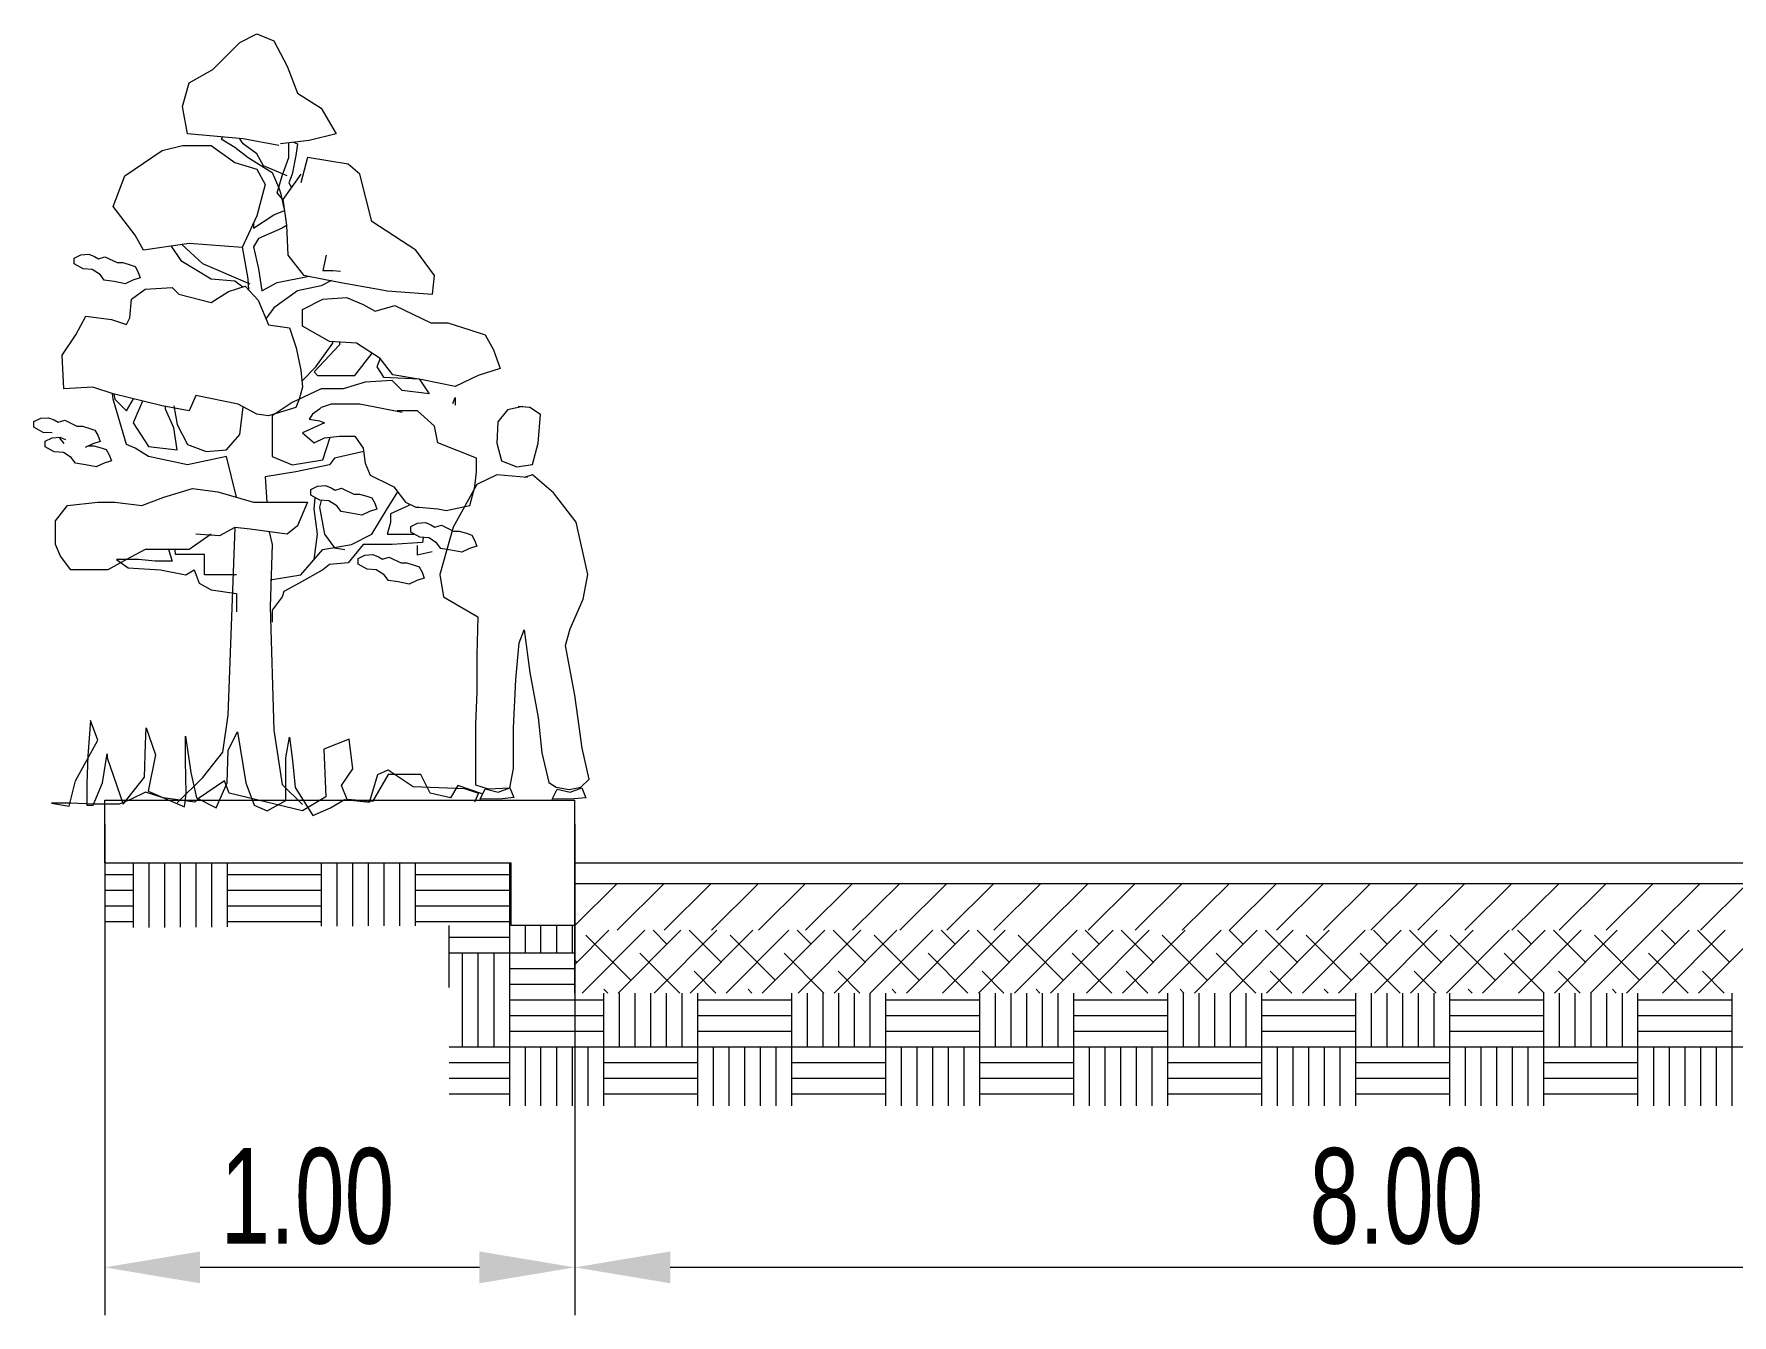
# Model space of a CAD drawing. Header units: millimetres. Extents: x 8819 to 9107, y 8608 to 9040.
# Drawn here: x 8949.3 to 8987.75, y 8680.64 to 8709.65 of the extents above; entities that cross this region are included whole.
import ezdxf

# ---------------------------------------------------------------- set-up
doc = ezdxf.new("R2010")
doc.units = ezdxf.units.MM
doc.layers.add('SECCION CALLES', color=7, linetype='Continuous')
doc.styles.add('STYLUS', font='stylu.ttf')

msp = doc.modelspace()

# ---------------------------------------------------------------- linework, layer by layer
at = {"layer": 'SECCION CALLES', "color": 3, "linetype": 'Continuous', "lineweight": 13}
for p, q in [((8953.961, 8709.457), (8954.344, 8709.648)), ((8954.344, 8709.648), (8954.727, 8709.495)), ((8954.727, 8709.495), (8955.033, 8708.921)), ((8953.348, 8708.845), (8953.961, 8709.457)), ((8952.812, 8708.538), (8953.348, 8708.845)), ((8955.033, 8708.921), (8955.263, 8708.309)), ((8952.659, 8708.002), (8952.812, 8708.538)), ((8955.263, 8708.309), (8955.799, 8707.964)), ((8952.774, 8707.39), (8952.659, 8708.002)), ((8955.799, 8707.964), (8956.143, 8707.39)), ((8954.037, 8707.275), (8952.774, 8707.39)), ((8954.841, 8707.122), (8954.037, 8707.275)), ((8955.531, 8707.237), (8954.88, 8707.16)), ((8956.143, 8707.39), (8955.531, 8707.237)), ((8951.357, 8706.433), (8952.199, 8707.007)), ((8952.199, 8707.007), (8952.659, 8707.122)), ((8952.659, 8707.122), (8953.31, 8707.122)), ((8953.31, 8707.122), (8953.846, 8706.739)), ((8955.492, 8706.854), (8955.339, 8706.28)), ((8956.411, 8706.701), (8955.492, 8706.854)), ((8951.089, 8705.744), (8951.357, 8706.433)), ((8953.846, 8706.739), (8954.344, 8706.586)), ((8954.344, 8706.586), (8954.535, 8706.242)), ((8955.339, 8706.472), (8954.933, 8705.896)), ((8956.679, 8706.472), (8956.411, 8706.701)), ((8956.948, 8705.4), (8956.679, 8706.472)), ((8954.535, 8706.242), (8954.44, 8705.896)), ((8951.586, 8705.094), (8951.089, 8705.744)), ((8954.44, 8705.896), (8954.344, 8705.526)), ((8954.933, 8705.896), (8955.016, 8705.321)), ((8954.344, 8705.526), (8954.016, 8704.814)), ((8955.016, 8705.321), (8955.043, 8704.636)), ((8957.943, 8704.749), (8956.948, 8705.4)), ((8951.778, 8704.749), (8951.586, 8705.094)), ((8952.812, 8704.902), (8951.778, 8704.749)), ((8954.016, 8704.814), (8952.812, 8704.902)), ((8950.207, 8704.572), (8950.36, 8704.649)), ((8950.207, 8704.444), (8950.207, 8704.572)), ((8950.36, 8704.649), (8950.539, 8704.661)), ((8950.539, 8704.661), (8950.667, 8704.61)), ((8950.667, 8704.61), (8950.757, 8704.559)), ((8950.757, 8704.559), (8950.905, 8704.602)), ((8950.905, 8704.602), (8951.179, 8704.47)), ((8951.179, 8704.47), (8951.307, 8704.47)), ((8951.307, 8704.47), (8951.473, 8704.418)), ((8955.043, 8704.636), (8955.399, 8704.185)), ((8958.364, 8704.175), (8957.943, 8704.749)), ((8950.412, 8704.329), (8950.207, 8704.444)), ((8950.616, 8704.316), (8950.412, 8704.329)), ((8950.795, 8704.2), (8950.616, 8704.316)), ((8950.891, 8704.076), (8950.795, 8704.2)), ((8950.795, 8704.2), (8950.795, 8704.2)), ((8951.115, 8704.04), (8950.891, 8704.076)), ((8951.473, 8704.418), (8951.588, 8704.38)), ((8951.704, 8704.124), (8951.537, 8704.073)), ((8951.588, 8704.38), (8951.652, 8704.265)), ((8951.652, 8704.265), (8951.704, 8704.124)), ((8955.399, 8704.185), (8956.248, 8704.02)), ((8958.326, 8703.754), (8958.364, 8704.175)), ((8951.363, 8703.989), (8951.115, 8704.04)), ((8951.537, 8704.073), (8951.363, 8703.989)), ((8951.51, 8703.639), (8951.816, 8703.869)), ((8951.816, 8703.869), (8952.429, 8703.907)), ((8952.429, 8703.907), (8952.582, 8703.754)), ((8952.582, 8703.754), (8953.31, 8703.563)), ((8953.31, 8703.563), (8953.701, 8703.815)), ((8953.701, 8703.815), (8954.084, 8703.938)), ((8954.084, 8703.938), (8954.372, 8703.623)), ((8956.248, 8704.02), (8957.101, 8703.869)), ((8957.101, 8703.869), (8957.292, 8703.831)), ((8957.292, 8703.831), (8958.326, 8703.754)), ((8951.472, 8703.218), (8951.51, 8703.639)), ((8954.372, 8703.623), (8954.605, 8703.062)), ((8955.377, 8703.41), (8955.837, 8703.639)), ((8955.377, 8703.027), (8955.377, 8703.41)), ((8955.837, 8703.639), (8956.373, 8703.678)), ((8956.373, 8703.678), (8956.756, 8703.524)), ((8956.756, 8703.524), (8957.024, 8703.371)), ((8957.024, 8703.371), (8957.467, 8703.5)), ((8957.467, 8703.5), (8958.288, 8703.103)), ((8950.246, 8702.835), (8950.476, 8703.256)), ((8950.476, 8703.256), (8951.05, 8703.18)), ((8951.05, 8703.18), (8951.395, 8703.065)), ((8951.395, 8703.065), (8951.472, 8703.218)), ((8954.605, 8703.062), (8955.084, 8702.994)), ((8955.084, 8702.994), (8955.235, 8702.542)), ((8955.99, 8702.682), (8955.377, 8703.027)), ((8958.288, 8703.103), (8958.671, 8703.103)), ((8958.671, 8703.103), (8959.169, 8702.95)), ((8959.169, 8702.95), (8959.513, 8702.835)), ((8949.94, 8702.376), (8950.246, 8702.835)), ((8955.235, 8702.542), (8955.339, 8702.032)), ((8956.603, 8702.644), (8955.99, 8702.682)), ((8957.139, 8702.295), (8956.603, 8702.644)), ((8959.513, 8702.835), (8959.705, 8702.491)), ((8949.978, 8701.611), (8949.94, 8702.376)), ((8957.426, 8701.926), (8957.139, 8702.295)), ((8957.139, 8702.295), (8957.139, 8702.295)), ((8959.705, 8702.491), (8959.858, 8702.07)), ((8955.339, 8702.032), (8955.377, 8701.649)), ((8958.097, 8701.816), (8957.426, 8701.926)), ((8958.837, 8701.666), (8958.097, 8701.816)), ((8959.36, 8701.917), (8958.837, 8701.666)), ((8959.858, 8702.07), (8959.36, 8701.917)), ((8950.629, 8701.649), (8949.978, 8701.611)), ((8951.089, 8701.496), (8950.629, 8701.649)), ((8952.199, 8701.228), (8951.089, 8701.496)), ((8952.965, 8701.458), (8952.812, 8701.113)), ((8953.922, 8701.266), (8952.965, 8701.458)), ((8955.377, 8701.649), (8955.301, 8701.381)), ((8952.812, 8701.113), (8952.199, 8701.228)), ((8952.812, 8701.113), (8952.812, 8701.113)), ((8954.344, 8701.037), (8953.922, 8701.266)), ((8954.612, 8700.998), (8954.344, 8701.037)), ((8955.224, 8701.19), (8954.612, 8700.998)), ((8955.301, 8701.381), (8955.224, 8701.19)), ((8955.607, 8701.037), (8955.531, 8700.922)), ((8955.76, 8701.151), (8955.607, 8701.037)), ((8955.799, 8701.19), (8955.76, 8701.151)), ((8956.028, 8701.266), (8955.799, 8701.19)), ((8956.143, 8701.266), (8956.028, 8701.266)), ((8956.679, 8701.266), (8956.143, 8701.266)), ((8957.637, 8701.075), (8956.679, 8701.266)), ((8957.637, 8701.113), (8957.522, 8701.113)), ((8957.981, 8701.113), (8957.637, 8701.113)), ((8958.364, 8700.769), (8957.981, 8701.113)), ((8949.298, 8700.868), (8949.451, 8700.945)), ((8949.298, 8700.74), (8949.298, 8700.868)), ((8949.503, 8700.625), (8949.298, 8700.74)), ((8949.451, 8700.945), (8949.63, 8700.958)), ((8949.707, 8700.612), (8949.503, 8700.625)), ((8949.63, 8700.958), (8949.758, 8700.906)), ((8949.758, 8700.906), (8949.848, 8700.855)), ((8949.848, 8700.855), (8949.996, 8700.898)), ((8949.996, 8700.898), (8950.27, 8700.766)), ((8950.27, 8700.766), (8950.398, 8700.766)), ((8950.398, 8700.766), (8950.564, 8700.715)), ((8950.564, 8700.715), (8950.679, 8700.676)), ((8950.679, 8700.676), (8950.743, 8700.561)), ((8955.875, 8700.845), (8955.377, 8700.616)), ((8955.377, 8700.616), (8955.646, 8700.386)), ((8955.531, 8700.922), (8955.76, 8700.883)), ((8955.76, 8700.883), (8955.875, 8700.845)), ((8958.441, 8700.386), (8958.364, 8700.769)), ((8949.554, 8700.425), (8949.708, 8700.502)), ((8949.554, 8700.298), (8949.554, 8700.425)), ((8949.759, 8700.183), (8949.554, 8700.298)), ((8949.708, 8700.502), (8949.887, 8700.515)), ((8949.982, 8700.372), (8949.886, 8700.496)), ((8949.886, 8700.496), (8949.886, 8700.496)), ((8949.887, 8700.515), (8950.015, 8700.464)), ((8950.628, 8700.369), (8950.454, 8700.285)), ((8950.532, 8700.323), (8950.654, 8700.323)), ((8950.795, 8700.421), (8950.628, 8700.369)), ((8950.654, 8700.323), (8950.821, 8700.272)), ((8950.743, 8700.561), (8950.795, 8700.421)), ((8950.821, 8700.272), (8950.936, 8700.234)), ((8950.936, 8700.234), (8951, 8700.119)), ((8955.646, 8700.386), (8955.875, 8700.501)), ((8955.875, 8700.501), (8956.22, 8700.539)), ((8956.22, 8700.539), (8956.565, 8700.539)), ((8956.565, 8700.539), (8956.756, 8700.271)), ((8956.756, 8700.271), (8956.794, 8699.927)), ((8959.322, 8700.041), (8958.441, 8700.386)), ((8949.964, 8700.17), (8949.759, 8700.183)), ((8950.143, 8700.053), (8949.964, 8700.17)), ((8950.239, 8699.93), (8950.143, 8700.053)), ((8950.143, 8700.053), (8950.143, 8700.053)), ((8950.463, 8699.893), (8950.239, 8699.93)), ((8950.71, 8699.843), (8950.463, 8699.893)), ((8950.885, 8699.927), (8950.71, 8699.843)), ((8951.051, 8699.978), (8950.885, 8699.927)), ((8951, 8700.119), (8951.051, 8699.978)), ((8956.794, 8699.927), (8956.909, 8699.659)), ((8959.322, 8699.735), (8959.322, 8700.041)), ((8956.909, 8699.659), (8957.369, 8699.429)), ((8959.283, 8699.391), (8959.322, 8699.735)), ((8951.74, 8698.97), (8952.237, 8699.161)), ((8952.237, 8699.161), (8952.888, 8699.352)), ((8952.888, 8699.352), (8953.463, 8699.276)), ((8953.463, 8699.276), (8954.267, 8699.046)), ((8955.567, 8699.331), (8955.721, 8699.407)), ((8955.567, 8699.203), (8955.567, 8699.331)), ((8955.772, 8699.088), (8955.567, 8699.203)), ((8955.721, 8699.407), (8955.9, 8699.42)), ((8955.977, 8699.075), (8955.772, 8699.088)), ((8955.9, 8699.42), (8956.028, 8699.369)), ((8956.028, 8699.369), (8956.117, 8699.318)), ((8956.117, 8699.318), (8956.265, 8699.361)), ((8956.265, 8699.361), (8956.539, 8699.228)), ((8956.539, 8699.228), (8956.667, 8699.228)), ((8956.667, 8699.228), (8956.834, 8699.177)), ((8956.834, 8699.177), (8956.949, 8699.139)), ((8956.949, 8699.139), (8957.013, 8699.024)), ((8957.369, 8699.429), (8957.445, 8699.391)), ((8957.445, 8699.391), (8957.713, 8699.046)), ((8959.169, 8698.97), (8959.283, 8699.391)), ((8949.787, 8698.625), (8950.055, 8698.97)), ((8950.055, 8698.97), (8950.744, 8699.046)), ((8950.744, 8699.046), (8951.127, 8699.046)), ((8951.127, 8699.046), (8951.74, 8698.97)), ((8954.267, 8699.046), (8954.803, 8699.046)), ((8954.803, 8699.046), (8955.492, 8699.046)), ((8955.492, 8699.046), (8955.263, 8698.51)), ((8956.156, 8698.958), (8955.977, 8699.075)), ((8956.252, 8698.835), (8956.156, 8698.958)), ((8956.156, 8698.958), (8956.156, 8698.958)), ((8956.476, 8698.798), (8956.252, 8698.835)), ((8956.723, 8698.748), (8956.476, 8698.798)), ((8956.898, 8698.832), (8956.723, 8698.748)), ((8957.064, 8698.883), (8956.898, 8698.832)), ((8957.013, 8699.024), (8957.064, 8698.883)), ((8957.713, 8699.046), (8957.943, 8698.931)), ((8957.943, 8698.931), (8958.02, 8698.931)), ((8958.02, 8698.931), (8958.441, 8698.893)), ((8958.441, 8698.893), (8958.632, 8698.855)), ((8958.632, 8698.855), (8959.169, 8698.97)), ((8949.787, 8698.319), (8949.787, 8698.625)), ((8949.787, 8698.089), (8949.787, 8698.319)), ((8953.31, 8698.319), (8952.812, 8697.975)), ((8953.501, 8698.281), (8952.965, 8698.319)), ((8953.846, 8698.472), (8953.501, 8698.281)), ((8954.19, 8698.434), (8953.846, 8698.472)), ((8955.033, 8698.319), (8954.19, 8698.434)), ((8955.263, 8698.51), (8955.033, 8698.319)), ((8957.828, 8698.492), (8957.981, 8698.569)), ((8957.828, 8698.364), (8957.828, 8698.492)), ((8958.033, 8698.249), (8957.828, 8698.364)), ((8957.981, 8698.569), (8958.161, 8698.582)), ((8958.161, 8698.582), (8958.288, 8698.53)), ((8958.288, 8698.53), (8958.378, 8698.479)), ((8958.378, 8698.479), (8958.526, 8698.522)), ((8958.526, 8698.522), (8958.8, 8698.39)), ((8958.8, 8698.39), (8958.928, 8698.39)), ((8958.928, 8698.39), (8959.094, 8698.339)), ((8959.094, 8698.339), (8959.21, 8698.3)), ((8949.901, 8697.822), (8949.787, 8698.089)), ((8951.816, 8697.975), (8951.395, 8697.745)), ((8952.812, 8697.975), (8951.816, 8697.975)), ((8958.237, 8698.236), (8958.033, 8698.249)), ((8958.416, 8698.12), (8958.237, 8698.236)), ((8958.512, 8697.996), (8958.416, 8698.12)), ((8958.416, 8698.12), (8958.416, 8698.12)), ((8958.737, 8697.96), (8958.512, 8697.996)), ((8958.984, 8697.909), (8958.737, 8697.96)), ((8959.158, 8697.993), (8958.984, 8697.909)), ((8959.325, 8698.045), (8959.158, 8697.993)), ((8959.21, 8698.3), (8959.273, 8698.185)), ((8959.273, 8698.185), (8959.325, 8698.045)), ((8950.131, 8697.515), (8949.901, 8697.822)), ((8951.395, 8697.745), (8950.974, 8697.515)), ((8956.639, 8697.77), (8956.793, 8697.847)), ((8956.639, 8697.642), (8956.639, 8697.77)), ((8956.844, 8697.527), (8956.639, 8697.642)), ((8956.793, 8697.847), (8956.972, 8697.859)), ((8956.972, 8697.859), (8957.1, 8697.808)), ((8957.1, 8697.808), (8957.189, 8697.757)), ((8957.189, 8697.757), (8957.337, 8697.8)), ((8957.337, 8697.8), (8957.612, 8697.668)), ((8957.612, 8697.668), (8957.739, 8697.668)), ((8957.739, 8697.668), (8957.906, 8697.616)), ((8957.906, 8697.616), (8958.021, 8697.578)), ((8958.021, 8697.578), (8958.085, 8697.463)), ((8950.974, 8697.515), (8950.131, 8697.515)), ((8957.049, 8697.514), (8956.844, 8697.527)), ((8957.228, 8697.398), (8957.049, 8697.514)), ((8957.324, 8697.274), (8957.228, 8697.398)), ((8957.228, 8697.398), (8957.228, 8697.398)), ((8957.548, 8697.238), (8957.324, 8697.274)), ((8957.795, 8697.187), (8957.548, 8697.238)), ((8957.97, 8697.271), (8957.795, 8697.187)), ((8958.136, 8697.322), (8957.97, 8697.271)), ((8958.085, 8697.463), (8958.136, 8697.322))]:
    msp.add_line(p, q, dxfattribs=at)
at = {"layer": 'SECCION CALLES', "linetype": 'Continuous', "lineweight": 13}
for p, q in [((8953.573, 8707.317), (8953.539, 8707.275)), ((8953.539, 8707.275), (8953.846, 8707.084)), ((8953.961, 8707.275), (8953.949, 8707.283)), ((8954.037, 8707.16), (8953.961, 8707.275)), ((8954.344, 8706.931), (8954.037, 8707.16)), ((8955.071, 8706.854), (8955.071, 8707.183)), ((8955.176, 8707.195), (8955.263, 8707.16)), ((8955.263, 8707.16), (8955.224, 8706.893)), ((8953.846, 8707.084), (8954.152, 8706.854)), ((8954.152, 8706.854), (8954.688, 8706.51)), ((8954.497, 8706.663), (8954.344, 8706.931)), ((8954.918, 8706.433), (8955.071, 8706.854)), ((8955.224, 8706.893), (8955.148, 8706.472)), ((8955.033, 8706.433), (8954.497, 8706.663)), ((8954.688, 8706.51), (8954.841, 8706.165)), ((8954.803, 8706.051), (8954.918, 8706.433)), ((8955.148, 8706.472), (8955.071, 8706.28)), ((8954.937, 8705.9), (8954.803, 8706.051)), ((8954.841, 8706.165), (8954.88, 8706.051)), ((8954.88, 8706.051), (8954.956, 8705.706)), ((8955.071, 8706.28), (8955.126, 8706.17)), ((8954.727, 8705.553), (8954.968, 8705.652)), ((8954.267, 8705.247), (8954.727, 8705.553)), ((8954.267, 8705.358), (8954.267, 8705.247)), ((8954.918, 8705.247), (8954.382, 8705.017)), ((8955.016, 8705.312), (8954.918, 8705.247)), ((8953.118, 8704.443), (8952.649, 8704.878)), ((8954.382, 8705.017), (8954.267, 8704.826)), ((8952.405, 8704.842), (8952.62, 8704.52)), ((8952.62, 8704.52), (8953.31, 8704.099)), ((8954.152, 8704.099), (8954.022, 8704.828)), ((8954.267, 8704.826), (8954.382, 8704.328)), ((8955.917, 8704.638), (8955.837, 8704.29)), ((8954.19, 8703.984), (8953.118, 8704.443)), ((8953.31, 8704.099), (8953.846, 8704.06)), ((8954.164, 8703.851), (8954.152, 8704.099)), ((8954.382, 8704.328), (8954.458, 8703.831)), ((8954.803, 8704.022), (8955.527, 8704.16)), ((8955.837, 8704.29), (8956.067, 8704.29)), ((8956.067, 8704.29), (8956.238, 8704.279)), ((8953.846, 8704.06), (8954.031, 8703.921)), ((8954.458, 8703.831), (8954.803, 8704.022)), ((8955.263, 8703.831), (8954.727, 8703.448)), ((8955.799, 8703.945), (8955.263, 8703.831)), ((8956.032, 8704.062), (8955.799, 8703.945)), ((8954.727, 8703.448), (8954.548, 8703.198)), ((8956.22, 8702.606), (8955.646, 8701.993)), ((8955.684, 8702.108), (8956.067, 8702.644)), ((8956.067, 8702.644), (8956.067, 8702.678)), ((8956.22, 8702.668), (8956.22, 8702.606)), ((8956.565, 8701.917), (8956.953, 8702.416)), ((8957.138, 8702.296), (8957.062, 8702.108)), ((8955.364, 8701.788), (8955.684, 8702.108)), ((8955.646, 8701.993), (8955.722, 8701.917)), ((8955.722, 8701.917), (8956.565, 8701.917)), ((8957.407, 8701.802), (8956.794, 8701.764)), ((8957.062, 8702.108), (8957.216, 8701.879)), ((8957.216, 8701.879), (8958.02, 8701.84)), ((8957.637, 8701.572), (8957.407, 8701.802)), ((8958.02, 8701.84), (8958.25, 8701.496)), ((8951.089, 8701.381), (8951.075, 8701.501)), ((8951.107, 8701.491), (8951.127, 8701.381)), ((8951.395, 8701.113), (8951.553, 8701.384)), ((8955.799, 8701.611), (8955.148, 8701.304)), ((8956.297, 8701.611), (8955.799, 8701.611)), ((8956.794, 8701.764), (8956.297, 8701.611)), ((8958.25, 8701.496), (8957.637, 8701.572)), ((8958.779, 8701.276), (8958.835, 8701.414)), ((8958.835, 8701.414), (8958.835, 8701.253)), ((8951.395, 8700.348), (8951.089, 8701.381)), ((8951.127, 8701.381), (8951.395, 8701.113)), ((8951.758, 8701.334), (8951.548, 8700.845)), ((8952.276, 8701.151), (8952.276, 8701.228)), ((8952.467, 8700.73), (8952.276, 8701.151)), ((8952.465, 8701.228), (8952.544, 8700.807)), ((8953.961, 8700.577), (8954.035, 8701.205)), ((8955.148, 8701.304), (8954.688, 8700.998)), ((8958.835, 8701.253), (8958.836, 8701.239)), ((8960.02, 8701.134), (8959.805, 8700.866)), ((8960.368, 8701.214), (8960.02, 8701.134)), ((8960.529, 8701.187), (8960.261, 8701.214)), ((8960.77, 8701.027), (8960.529, 8701.187)), ((8960.717, 8700.384), (8960.77, 8701.027)), ((8951.548, 8700.845), (8951.893, 8700.309)), ((8952.544, 8700.233), (8952.467, 8700.73)), ((8952.544, 8700.807), (8952.774, 8700.348)), ((8954.688, 8700.998), (8954.688, 8700.462)), ((8959.805, 8700.866), (8959.778, 8700.384)), ((8951.586, 8700.271), (8951.395, 8700.348)), ((8951.893, 8700.08), (8951.586, 8700.271)), ((8951.893, 8700.309), (8952.544, 8700.233)), ((8952.774, 8700.348), (8953.195, 8700.195)), ((8953.195, 8700.195), (8953.654, 8700.233)), ((8953.654, 8700.233), (8953.961, 8700.577)), ((8954.688, 8700.462), (8954.688, 8700.08)), ((8955.837, 8700.003), (8956.008, 8700.515)), ((8959.778, 8700.384), (8959.886, 8699.982)), ((8960.583, 8699.901), (8960.717, 8700.384)), ((8952.774, 8699.888), (8951.893, 8700.08)), ((8953.654, 8700.08), (8952.774, 8699.888)), ((8953.884, 8699.161), (8953.654, 8700.08)), ((8954.688, 8700.08), (8955.148, 8699.888)), ((8955.148, 8699.888), (8955.837, 8700.003)), ((8955.99, 8699.888), (8955.224, 8699.735)), ((8956.105, 8700.041), (8955.99, 8699.888)), ((8956.603, 8700.156), (8956.105, 8700.041)), ((8956.765, 8700.189), (8956.603, 8700.156)), ((8959.886, 8699.982), (8960.234, 8699.848)), ((8960.234, 8699.848), (8960.583, 8699.901)), ((8955.224, 8699.735), (8954.535, 8699.62)), ((8954.535, 8699.62), (8954.569, 8699.046)), ((8959.778, 8699.66), (8959.323, 8699.446)), ((8960.475, 8699.607), (8959.778, 8699.66)), ((8960.583, 8699.66), (8960.395, 8699.607)), ((8961.065, 8699.258), (8960.583, 8699.66)), ((8953.884, 8699.156), (8953.884, 8699.161)), ((8955.646, 8698.893), (8955.669, 8699.146)), ((8955.799, 8699.086), (8955.76, 8698.931)), ((8957.292, 8698.893), (8957.535, 8699.275)), ((8959.323, 8699.446), (8958.787, 8698.481)), ((8961.574, 8698.589), (8961.065, 8699.258)), ((8955.722, 8698.319), (8955.646, 8698.893)), ((8955.76, 8698.931), (8955.875, 8698.319)), ((8956.948, 8698.319), (8957.292, 8698.893)), ((8957.79, 8698.97), (8957.369, 8698.778)), ((8957.369, 8698.778), (8957.369, 8698.587)), ((8957.792, 8699.007), (8957.79, 8698.97)), ((8953.693, 8694.224), (8953.857, 8698.471)), ((8954.625, 8698.375), (8954.688, 8698.089)), ((8955.646, 8697.745), (8955.722, 8698.319)), ((8955.875, 8698.319), (8956.105, 8698.013)), ((8956.488, 8698.089), (8956.948, 8698.319)), ((8957.369, 8698.587), (8957.292, 8698.319)), ((8957.292, 8698.319), (8957.484, 8698.319)), ((8957.484, 8698.319), (8957.905, 8698.319)), ((8957.905, 8698.319), (8957.906, 8698.32)), ((8958.787, 8698.481), (8958.492, 8697.41)), ((8961.843, 8697.41), (8961.574, 8698.589)), ((8952.346, 8697.975), (8952.429, 8697.707)), ((8952.505, 8697.86), (8952.492, 8697.975)), ((8954.688, 8698.089), (8954.65, 8696.673)), ((8955.339, 8697.4), (8955.837, 8697.975)), ((8955.837, 8697.975), (8956.488, 8698.089)), ((8956.105, 8698.013), (8956.335, 8697.975)), ((8956.756, 8698.089), (8956.411, 8697.668)), ((8957.407, 8698.089), (8956.756, 8698.089)), ((8958.096, 8698.128), (8957.407, 8698.089)), ((8957.977, 8698.065), (8957.977, 8697.851)), ((8957.977, 8697.851), (8958.316, 8697.929)), ((8958.108, 8698.244), (8958.096, 8698.128)), ((8951.663, 8697.745), (8951.165, 8697.745)), ((8951.165, 8697.745), (8951.433, 8697.554)), ((8951.433, 8697.554), (8952.161, 8697.515)), ((8952.046, 8697.707), (8951.663, 8697.745)), ((8952.429, 8697.707), (8952.046, 8697.707)), ((8953.156, 8697.86), (8952.505, 8697.86)), ((8953.156, 8697.4), (8953.156, 8697.86)), ((8955.99, 8697.63), (8955.837, 8697.515)), ((8956.411, 8697.668), (8955.99, 8697.63)), ((8952.161, 8697.515), (8952.735, 8697.4)), ((8952.735, 8697.4), (8952.927, 8697.515)), ((8952.927, 8697.515), (8953.042, 8697.209)), ((8953.042, 8697.209), (8953.31, 8697.056)), ((8953.884, 8697.4), (8953.156, 8697.4)), ((8954.65, 8697.286), (8955.339, 8697.4)), ((8955.301, 8697.209), (8954.956, 8697.018)), ((8955.837, 8697.515), (8955.301, 8697.209)), ((8958.492, 8697.41), (8958.572, 8696.901)), ((8961.735, 8696.847), (8961.843, 8697.41)), ((8953.31, 8697.056), (8953.884, 8696.979)), ((8953.884, 8696.979), (8953.884, 8696.558)), ((8954.918, 8696.903), (8954.688, 8696.597)), ((8954.956, 8697.018), (8954.918, 8696.903)), ((8958.572, 8696.901), (8959.35, 8696.445)), ((8961.44, 8696.177), (8961.735, 8696.847)), ((8954.65, 8696.673), (8954.727, 8693.879)), ((8954.688, 8696.597), (8954.688, 8696.329)), ((8959.35, 8696.445), (8959.323, 8695.588)), ((8960.288, 8695.856), (8960.395, 8696.151)), ((8960.395, 8696.151), (8960.529, 8695.186)), ((8961.333, 8695.802), (8961.44, 8696.177)), ((8960.207, 8695.025), (8960.288, 8695.856)), ((8961.548, 8694.677), (8961.333, 8695.802)), ((8959.323, 8695.588), (8959.323, 8694.757)), ((8960.154, 8693.927), (8960.207, 8695.025)), ((8960.529, 8695.186), (8960.717, 8694.168)), ((8959.323, 8694.757), (8959.296, 8694.007)), ((8961.709, 8693.471), (8961.548, 8694.677)), ((8950.578, 8694.099), (8950.515, 8693.299)), ((8950.747, 8693.657), (8950.578, 8694.099)), ((8953.578, 8693.382), (8953.693, 8694.224)), ((8960.717, 8694.168), (8960.797, 8693.364)), ((8951.821, 8693.573), (8951.842, 8693.931)), ((8951.842, 8693.931), (8952.053, 8693.321)), ((8952.727, 8693.194), (8952.727, 8693.742)), ((8952.727, 8693.742), (8952.853, 8692.921)), ((8953.696, 8693.426), (8953.906, 8693.847)), ((8953.906, 8693.847), (8954.096, 8692.689)), ((8954.727, 8693.879), (8954.918, 8692.654)), ((8955.002, 8693.257), (8955.086, 8693.721)), ((8955.086, 8693.721), (8955.149, 8693.194)), ((8959.296, 8694.007), (8959.296, 8693.23)), ((8960.154, 8693.016), (8960.154, 8693.927)), ((8950.241, 8692.731), (8950.747, 8693.657)), ((8950.852, 8692.689), (8950.958, 8693.342)), ((8950.958, 8693.342), (8950.958, 8693.257)), ((8951.8, 8692.815), (8951.821, 8693.573)), ((8952.053, 8693.321), (8951.884, 8692.5)), ((8953.118, 8692.808), (8953.578, 8693.382)), ((8953.675, 8692.689), (8953.696, 8693.426)), ((8956.434, 8693.678), (8955.865, 8693.447)), ((8955.865, 8693.447), (8955.907, 8692.373)), ((8956.518, 8693.005), (8956.434, 8693.678)), ((8960.797, 8693.364), (8960.958, 8692.694)), ((8961.869, 8692.775), (8961.709, 8693.471)), ((8950.515, 8693.299), (8950.494, 8692.668)), ((8950.958, 8693.257), (8951.316, 8692.205)), ((8952.748, 8692.436), (8952.727, 8693.194)), ((8955.002, 8692.289), (8955.002, 8693.257)), ((8955.149, 8693.194), (8955.212, 8692.584)), ((8956.265, 8692.626), (8956.518, 8693.005)), ((8957.087, 8692.878), (8957.318, 8692.984)), ((8957.318, 8692.984), (8957.887, 8692.605)), ((8959.296, 8693.23), (8959.296, 8692.641)), ((8960.071, 8692.578), (8960.154, 8693.016)), ((8950.094, 8692.163), (8950.241, 8692.731)), ((8950.494, 8692.668), (8950.494, 8692.184)), ((8950.642, 8692.184), (8950.852, 8692.689)), ((8951.316, 8692.205), (8951.8, 8692.815)), ((8952.544, 8692.233), (8953.118, 8692.808)), ((8952.853, 8692.921), (8952.98, 8692.352)), ((8953.611, 8692.731), (8953.022, 8692.331)), ((8953.422, 8692.121), (8953.675, 8692.689)), ((8953.717, 8692.457), (8953.611, 8692.731)), ((8954.096, 8692.689), (8954.285, 8692.184)), ((8954.918, 8692.654), (8955.377, 8692.195)), ((8955.212, 8692.584), (8955.612, 8691.952)), ((8956.392, 8692.31), (8956.265, 8692.626)), ((8956.897, 8692.247), (8957.087, 8692.878)), ((8957.318, 8692.878), (8956.96, 8692.268)), ((8958.056, 8692.878), (8957.318, 8692.878)), ((8957.887, 8692.605), (8959.046, 8692.563)), ((8958.266, 8692.457), (8958.056, 8692.878)), ((8958.898, 8692.626), (8958.73, 8692.352)), ((8959.446, 8692.436), (8958.898, 8692.626)), ((8959.046, 8692.563), (8959.362, 8692.457)), ((8959.296, 8692.641), (8959.579, 8692.55)), ((8959.403, 8692.319), (8959.513, 8692.55)), ((8959.513, 8692.55), (8959.811, 8692.479)), ((8959.579, 8692.55), (8960.071, 8692.578)), ((8959.811, 8692.479), (8960.071, 8692.578)), ((8960.071, 8692.578), (8960.161, 8692.356)), ((8960.958, 8692.694), (8961.119, 8692.587)), ((8961.035, 8692.315), (8961.145, 8692.545)), ((8961.119, 8692.587), (8961.414, 8692.534)), ((8961.145, 8692.545), (8961.443, 8692.474)), ((8961.414, 8692.534), (8961.682, 8692.587)), ((8961.443, 8692.474), (8961.703, 8692.574)), ((8961.682, 8692.587), (8961.869, 8692.775)), ((8961.703, 8692.574), (8961.793, 8692.352)), ((8950.136, 8692.226), (8949.694, 8692.226)), ((8949.694, 8692.226), (8950.094, 8692.163)), ((8950.642, 8692.205), (8950.136, 8692.226)), ((8950.494, 8692.184), (8950.642, 8692.184)), ((8951.231, 8692.205), (8950.642, 8692.205)), ((8950.899, 8690.873), (8950.899, 8692.292)), ((8950.899, 8692.292), (8961.545, 8692.292)), ((8951.484, 8692.31), (8951.231, 8692.205)), ((8951.821, 8692.478), (8951.484, 8692.31)), ((8952.221, 8692.352), (8951.821, 8692.478)), ((8951.884, 8692.5), (8952.706, 8692.142)), ((8952.937, 8692.247), (8952.221, 8692.352)), ((8952.706, 8692.142), (8952.748, 8692.436)), ((8953.022, 8692.331), (8952.937, 8692.247)), ((8952.98, 8692.352), (8953.422, 8692.121)), ((8955.381, 8692.057), (8953.717, 8692.457)), ((8954.285, 8692.184), (8954.58, 8692.057)), ((8954.58, 8692.057), (8955.002, 8692.289)), ((8955.907, 8692.373), (8955.381, 8692.057)), ((8956.013, 8692.121), (8956.329, 8692.31)), ((8956.329, 8692.31), (8956.897, 8692.247)), ((8956.96, 8692.268), (8956.392, 8692.31)), ((8958.73, 8692.352), (8958.266, 8692.457)), ((8959.362, 8692.457), (8959.277, 8692.247)), ((8959.896, 8692.328), (8959.403, 8692.319)), ((8960.161, 8692.356), (8959.896, 8692.328)), ((8961.528, 8692.323), (8961.035, 8692.315)), ((8961.793, 8692.352), (8961.528, 8692.323)), ((8961.545, 8689.454), (8961.545, 8692.292)), ((8955.612, 8691.952), (8956.013, 8692.121)), ((8950.899, 8691.752), (8950.899, 8680.635)), ((8961.545, 8691.752), (8961.545, 8680.635)), ((8950.899, 8690.873), (8960.102, 8690.873)), ((8960.07, 8688.838), (8960.07, 8690.873)), ((8960.102, 8689.454), (8960.102, 8690.873)), ((8961.545, 8690.412), (9000.579, 8690.412)), ((8961.545, 8690.333), (8961.545, 8680.635)), ((8957.941, 8689.548), (8960.07, 8689.548)), ((8958.7, 8688.053), (8958.7, 8689.459)), ((8961.545, 8689.454), (8960.102, 8689.454)), ((8961.545, 8687.928), (8961.545, 8689.454)), ((8959.385, 8681.715), (8953.059, 8681.715)), ((8998.419, 8681.715), (8963.705, 8681.715))]:
    msp.add_line(p, q, dxfattribs=at)
at = {"layer": 'SECCION CALLES', "color": 0, "linetype": 'Continuous', "lineweight": 13}
for p, q in [((8951.553, 8689.411), (8951.553, 8690.873)), ((8951.908, 8689.413), (8951.908, 8690.873)), ((8952.263, 8689.415), (8952.263, 8690.873)), ((8952.618, 8689.418), (8952.618, 8690.873)), ((8952.973, 8689.42), (8952.973, 8690.873)), ((8953.327, 8689.422), (8953.327, 8690.873)), ((8953.682, 8689.425), (8953.682, 8690.873)), ((8955.811, 8689.439), (8955.811, 8690.873)), ((8956.166, 8689.442), (8956.166, 8690.873)), ((8956.521, 8689.444), (8956.521, 8690.873)), ((8956.876, 8689.446), (8956.876, 8690.873)), ((8957.231, 8689.449), (8957.231, 8690.873)), ((8957.586, 8689.451), (8957.586, 8690.873)), ((8957.941, 8689.453), (8957.941, 8690.873)), ((8950.899, 8690.613), (8951.553, 8690.613)), ((8950.899, 8690.258), (8951.553, 8690.258)), ((8953.682, 8690.613), (8955.811, 8690.613)), ((8953.682, 8690.258), (8955.811, 8690.258)), ((8957.941, 8690.613), (8960.07, 8690.613)), ((8957.941, 8690.258), (8960.07, 8690.258)), ((8961.545, 8689.455), (8962.502, 8690.412)), ((8962.504, 8689.348), (8963.569, 8690.412)), ((8963.571, 8689.348), (8964.635, 8690.412)), ((8964.637, 8689.348), (8965.702, 8690.412)), ((8965.703, 8689.348), (8966.768, 8690.412)), ((8966.77, 8689.348), (8967.834, 8690.412)), ((8967.836, 8689.348), (8968.901, 8690.412)), ((8968.903, 8689.348), (8969.967, 8690.412)), ((8969.969, 8689.348), (8971.034, 8690.412)), ((8971.036, 8689.348), (8972.1, 8690.412)), ((8972.102, 8689.348), (8973.167, 8690.412)), ((8973.168, 8689.348), (8974.233, 8690.412)), ((8974.235, 8689.348), (8975.299, 8690.412)), ((8975.301, 8689.348), (8976.366, 8690.412)), ((8976.368, 8689.348), (8977.432, 8690.412)), ((8977.434, 8689.348), (8978.499, 8690.412)), ((8978.5, 8689.348), (8979.565, 8690.412)), ((8979.567, 8689.348), (8980.631, 8690.412)), ((8980.633, 8689.348), (8981.698, 8690.412)), ((8981.7, 8689.348), (8982.764, 8690.412)), ((8982.766, 8689.348), (8983.831, 8690.412)), ((8983.833, 8689.348), (8984.897, 8690.412)), ((8984.899, 8689.348), (8985.964, 8690.412)), ((8985.965, 8689.348), (8987.03, 8690.412)), ((8987.032, 8689.348), (8988.096, 8690.412)), ((8950.899, 8689.903), (8951.553, 8689.903)), ((8953.682, 8689.903), (8955.811, 8689.903)), ((8957.941, 8689.903), (8960.07, 8689.903)), ((8950.899, 8689.548), (8951.553, 8689.548)), ((8953.682, 8689.548), (8955.811, 8689.548)), ((8958.7, 8689.193), (8960.07, 8689.193)), ((8960.425, 8688.838), (8960.425, 8689.454)), ((8960.779, 8688.838), (8960.779, 8689.454)), ((8961.134, 8688.838), (8961.134, 8689.454)), ((8961.489, 8688.838), (8961.489, 8689.454)), ((8961.545, 8688.576), (8962.316, 8689.348)), ((8961.712, 8687.928), (8963.131, 8689.348)), ((8962.816, 8688.217), (8961.797, 8689.237)), ((8962.528, 8687.928), (8963.947, 8689.348)), ((8963.632, 8689.033), (8963.317, 8689.348)), ((8963.343, 8687.928), (8964.762, 8689.348)), ((8964.855, 8688.625), (8964.133, 8689.348)), ((8964.159, 8687.928), (8965.578, 8689.348)), ((8964.974, 8687.928), (8966.393, 8689.348)), ((8966.078, 8688.217), (8965.059, 8689.237)), ((8965.79, 8687.928), (8967.209, 8689.348)), ((8966.894, 8689.033), (8966.579, 8689.348)), ((8966.605, 8687.928), (8968.024, 8689.348)), ((8968.117, 8688.625), (8967.394, 8689.348)), ((8967.421, 8687.928), (8968.84, 8689.348)), ((8968.236, 8687.928), (8969.655, 8689.348)), ((8969.34, 8688.217), (8968.321, 8689.237)), ((8969.052, 8687.928), (8970.471, 8689.348)), ((8970.156, 8689.033), (8969.841, 8689.348)), ((8969.867, 8687.928), (8971.286, 8689.348)), ((8971.379, 8688.625), (8970.656, 8689.348)), ((8970.683, 8687.928), (8972.102, 8689.348)), ((8971.498, 8687.928), (8972.917, 8689.348)), ((8972.602, 8688.217), (8971.583, 8689.237)), ((8972.314, 8687.928), (8973.733, 8689.348)), ((8973.418, 8689.033), (8973.103, 8689.348)), ((8973.129, 8687.928), (8974.548, 8689.348)), ((8974.641, 8688.625), (8973.918, 8689.348)), ((8973.944, 8687.928), (8975.364, 8689.348)), ((8974.76, 8687.928), (8976.179, 8689.348)), ((8975.864, 8688.217), (8974.845, 8689.237)), ((8975.575, 8687.928), (8976.995, 8689.348)), ((8976.68, 8689.033), (8976.365, 8689.348)), ((8976.391, 8687.928), (8977.81, 8689.348)), ((8977.903, 8688.625), (8977.18, 8689.348)), ((8977.206, 8687.928), (8978.626, 8689.348)), ((8978.022, 8687.928), (8979.441, 8689.348)), ((8979.126, 8688.217), (8978.107, 8689.237)), ((8978.837, 8687.928), (8980.257, 8689.348)), ((8979.942, 8689.033), (8979.627, 8689.348)), ((8979.653, 8687.928), (8981.072, 8689.348)), ((8981.165, 8688.625), (8980.442, 8689.348)), ((8980.468, 8687.928), (8981.888, 8689.348)), ((8981.284, 8687.928), (8982.703, 8689.348)), ((8982.388, 8688.217), (8981.369, 8689.237)), ((8982.099, 8687.928), (8983.519, 8689.348)), ((8983.204, 8689.033), (8982.889, 8689.348)), ((8982.915, 8687.928), (8984.334, 8689.348)), ((8984.427, 8688.625), (8983.704, 8689.348)), ((8983.73, 8687.928), (8985.15, 8689.348)), ((8984.546, 8687.928), (8985.965, 8689.348)), ((8985.65, 8688.217), (8984.631, 8689.237)), ((8985.361, 8687.928), (8986.781, 8689.348)), ((8986.466, 8689.033), (8986.151, 8689.348)), ((8986.177, 8687.928), (8987.596, 8689.348)), ((8987.689, 8688.625), (8986.966, 8689.348)), ((8986.992, 8687.928), (8988.412, 8689.348)), ((8958.7, 8688.838), (8960.07, 8688.838)), ((8959.005, 8686.709), (8959.005, 8688.838)), ((8959.36, 8686.709), (8959.36, 8688.838)), ((8959.715, 8686.709), (8959.715, 8688.838)), ((8960.07, 8688.838), (8961.545, 8688.838)), ((8960.07, 8686.709), (8960.07, 8688.838)), ((8963.921, 8687.928), (8963.02, 8688.829)), ((8967.183, 8687.928), (8966.282, 8688.829)), ((8970.445, 8687.928), (8969.544, 8688.829)), ((8973.707, 8687.928), (8972.806, 8688.829)), ((8976.969, 8687.928), (8976.068, 8688.829)), ((8980.231, 8687.928), (8979.33, 8688.829)), ((8983.493, 8687.928), (8982.592, 8688.829)), ((8986.755, 8687.928), (8985.854, 8688.829)), ((8960.07, 8688.484), (8961.545, 8688.484)), ((8961.593, 8688.625), (8961.545, 8688.674)), ((8964.736, 8687.928), (8964.244, 8688.421)), ((8967.998, 8687.928), (8967.506, 8688.421)), ((8971.26, 8687.928), (8970.768, 8688.421)), ((8974.522, 8687.928), (8974.03, 8688.421)), ((8977.784, 8687.928), (8977.292, 8688.421)), ((8981.046, 8687.928), (8980.554, 8688.421)), ((8984.308, 8687.928), (8983.816, 8688.421)), ((8987.57, 8687.928), (8987.078, 8688.421)), ((8960.07, 8688.129), (8961.545, 8688.129)), ((8962.199, 8686.709), (8962.199, 8687.928)), ((8962.29, 8687.928), (8962.205, 8688.013)), ((8962.554, 8686.709), (8962.554, 8687.928)), ((8962.909, 8686.709), (8962.909, 8687.928)), ((8963.263, 8686.709), (8963.263, 8687.928)), ((8963.618, 8686.709), (8963.618, 8687.928)), ((8963.973, 8686.709), (8963.973, 8687.928)), ((8964.328, 8686.709), (8964.328, 8687.928)), ((8965.552, 8687.928), (8965.467, 8688.013)), ((8966.457, 8686.709), (8966.457, 8687.928)), ((8966.812, 8686.709), (8966.812, 8687.928)), ((8967.167, 8686.709), (8967.167, 8687.928)), ((8967.522, 8686.709), (8967.522, 8687.928)), ((8967.877, 8686.709), (8967.877, 8687.928)), ((8968.231, 8686.709), (8968.231, 8687.928)), ((8968.586, 8686.709), (8968.586, 8687.928)), ((8968.814, 8687.928), (8968.729, 8688.013)), ((8970.715, 8686.709), (8970.715, 8687.928)), ((8971.07, 8686.709), (8971.07, 8687.928)), ((8971.425, 8686.709), (8971.425, 8687.928)), ((8971.78, 8686.709), (8971.78, 8687.928)), ((8972.076, 8687.928), (8971.991, 8688.013)), ((8972.135, 8686.709), (8972.135, 8687.928)), ((8972.49, 8686.709), (8972.49, 8687.928)), ((8972.845, 8686.709), (8972.845, 8687.928)), ((8974.974, 8686.709), (8974.974, 8687.928)), ((8975.338, 8687.928), (8975.253, 8688.013)), ((8975.329, 8686.709), (8975.329, 8687.928)), ((8975.683, 8686.709), (8975.683, 8687.928)), ((8976.038, 8686.709), (8976.038, 8687.928)), ((8976.393, 8686.709), (8976.393, 8687.928)), ((8976.748, 8686.709), (8976.748, 8687.928)), ((8977.103, 8686.709), (8977.103, 8687.928)), ((8978.6, 8687.928), (8978.515, 8688.013)), ((8979.232, 8686.709), (8979.232, 8687.928)), ((8979.587, 8686.709), (8979.587, 8687.928)), ((8979.942, 8686.709), (8979.942, 8687.928)), ((8980.297, 8686.709), (8980.297, 8687.928)), ((8980.651, 8686.709), (8980.651, 8687.928)), ((8981.006, 8686.709), (8981.006, 8687.928)), ((8981.361, 8686.709), (8981.361, 8687.928)), ((8981.862, 8687.928), (8981.777, 8688.013)), ((8983.49, 8686.709), (8983.49, 8687.928)), ((8983.845, 8686.709), (8983.845, 8687.928)), ((8984.2, 8686.709), (8984.2, 8687.928)), ((8984.555, 8686.709), (8984.555, 8687.928)), ((8984.91, 8686.709), (8984.91, 8687.928)), ((8985.124, 8687.928), (8985.039, 8688.013)), ((8985.265, 8686.709), (8985.265, 8687.928)), ((8985.619, 8686.709), (8985.619, 8687.928)), ((8987.749, 8686.709), (8987.749, 8687.928)), ((8960.07, 8687.774), (8962.199, 8687.774)), ((8964.328, 8687.774), (8966.457, 8687.774)), ((8968.586, 8687.774), (8970.715, 8687.774)), ((8972.845, 8687.774), (8974.974, 8687.774)), ((8977.103, 8687.774), (8979.232, 8687.774)), ((8981.361, 8687.774), (8983.49, 8687.774)), ((8985.619, 8687.774), (8987.749, 8687.774)), ((8960.07, 8687.419), (8962.199, 8687.419)), ((8964.328, 8687.419), (8966.457, 8687.419)), ((8968.586, 8687.419), (8970.715, 8687.419)), ((8972.845, 8687.419), (8974.974, 8687.419)), ((8977.103, 8687.419), (8979.232, 8687.419)), ((8981.361, 8687.419), (8983.49, 8687.419)), ((8985.619, 8687.419), (8987.749, 8687.419)), ((8960.07, 8687.064), (8962.199, 8687.064)), ((8964.328, 8687.064), (8966.457, 8687.064)), ((8968.586, 8687.064), (8970.715, 8687.064)), ((8972.845, 8687.064), (8974.974, 8687.064)), ((8977.103, 8687.064), (8979.232, 8687.064)), ((8981.361, 8687.064), (8983.49, 8687.064)), ((8985.619, 8687.064), (8987.749, 8687.064)), ((8958.7, 8686.709), (8960.07, 8686.709)), ((8960.07, 8686.709), (8962.199, 8686.709)), ((8960.07, 8685.374), (8960.07, 8686.709)), ((8960.425, 8685.374), (8960.425, 8686.709)), ((8960.779, 8685.374), (8960.779, 8686.709)), ((8961.134, 8685.374), (8961.134, 8686.709)), ((8961.489, 8685.374), (8961.489, 8686.709)), ((8961.844, 8685.374), (8961.844, 8686.709)), ((8962.199, 8686.709), (8964.328, 8686.709)), ((8962.199, 8685.374), (8962.199, 8686.709)), ((8964.328, 8686.709), (8966.457, 8686.709)), ((8964.328, 8685.374), (8964.328, 8686.709)), ((8964.683, 8685.374), (8964.683, 8686.709)), ((8965.038, 8685.374), (8965.038, 8686.709)), ((8965.393, 8685.374), (8965.393, 8686.709)), ((8965.747, 8685.374), (8965.747, 8686.709)), ((8966.102, 8685.374), (8966.102, 8686.709)), ((8966.457, 8686.709), (8968.586, 8686.709)), ((8966.457, 8685.374), (8966.457, 8686.709)), ((8968.586, 8686.709), (8970.715, 8686.709)), ((8968.586, 8685.374), (8968.586, 8686.709)), ((8968.941, 8685.374), (8968.941, 8686.709)), ((8969.296, 8685.374), (8969.296, 8686.709)), ((8969.651, 8685.374), (8969.651, 8686.709)), ((8970.006, 8685.374), (8970.006, 8686.709)), ((8970.361, 8685.374), (8970.361, 8686.709)), ((8970.715, 8686.709), (8972.845, 8686.709)), ((8970.715, 8685.374), (8970.715, 8686.709)), ((8972.845, 8686.709), (8974.974, 8686.709)), ((8972.845, 8685.374), (8972.845, 8686.709)), ((8973.199, 8685.374), (8973.199, 8686.709)), ((8973.554, 8685.374), (8973.554, 8686.709)), ((8973.909, 8685.374), (8973.909, 8686.709)), ((8974.264, 8685.374), (8974.264, 8686.709)), ((8974.619, 8685.374), (8974.619, 8686.709)), ((8974.974, 8686.709), (8977.103, 8686.709)), ((8974.974, 8685.374), (8974.974, 8686.709)), ((8977.103, 8686.709), (8979.232, 8686.709)), ((8977.103, 8685.374), (8977.103, 8686.709)), ((8977.458, 8685.374), (8977.458, 8686.709)), ((8977.813, 8685.374), (8977.813, 8686.709)), ((8978.167, 8685.374), (8978.167, 8686.709)), ((8978.522, 8685.374), (8978.522, 8686.709)), ((8978.877, 8685.374), (8978.877, 8686.709)), ((8979.232, 8686.709), (8981.361, 8686.709)), ((8979.232, 8685.374), (8979.232, 8686.709)), ((8981.361, 8686.709), (8983.49, 8686.709)), ((8981.361, 8685.374), (8981.361, 8686.709)), ((8981.716, 8685.374), (8981.716, 8686.709)), ((8982.071, 8685.374), (8982.071, 8686.709)), ((8982.426, 8685.374), (8982.426, 8686.709)), ((8982.781, 8685.374), (8982.781, 8686.709)), ((8983.135, 8685.374), (8983.135, 8686.709)), ((8983.49, 8686.709), (8985.619, 8686.709)), ((8983.49, 8685.374), (8983.49, 8686.709)), ((8985.619, 8686.709), (8987.749, 8686.709)), ((8985.619, 8685.374), (8985.619, 8686.709)), ((8985.974, 8685.374), (8985.974, 8686.709)), ((8986.329, 8685.374), (8986.329, 8686.709)), ((8986.684, 8685.374), (8986.684, 8686.709)), ((8987.039, 8685.374), (8987.039, 8686.709)), ((8987.394, 8685.374), (8987.394, 8686.709)), ((8987.749, 8686.709), (8989.878, 8686.709)), ((8987.749, 8685.374), (8987.749, 8686.709)), ((8958.7, 8686.354), (8960.07, 8686.354)), ((8962.199, 8686.354), (8964.328, 8686.354)), ((8966.457, 8686.354), (8968.586, 8686.354)), ((8970.715, 8686.354), (8972.845, 8686.354)), ((8974.974, 8686.354), (8977.103, 8686.354)), ((8979.232, 8686.354), (8981.361, 8686.354)), ((8983.49, 8686.354), (8985.619, 8686.354)), ((8958.7, 8686), (8960.07, 8686)), ((8958.7, 8685.645), (8960.07, 8685.645)), ((8962.199, 8686), (8964.328, 8686)), ((8962.199, 8685.645), (8964.328, 8685.645)), ((8966.457, 8686), (8968.586, 8686)), ((8966.457, 8685.645), (8968.586, 8685.645)), ((8970.715, 8686), (8972.845, 8686)), ((8970.715, 8685.645), (8972.845, 8685.645)), ((8974.974, 8686), (8977.103, 8686)), ((8974.974, 8685.645), (8977.103, 8685.645)), ((8979.232, 8686), (8981.361, 8686)), ((8979.232, 8685.645), (8981.361, 8685.645)), ((8983.49, 8686), (8985.619, 8686)), ((8983.49, 8685.645), (8985.619, 8685.645))]:
    msp.add_line(p, q, dxfattribs=at)
at = {"layer": 'SECCION CALLES', "color": 7, "linetype": 'Continuous', "lineweight": 13}
msp.add_line((8961.545, 8690.873), (9000.579, 8690.873), dxfattribs=at)
at = {"layer": 'SECCION CALLES', "linetype": 'Continuous', "lineweight": 13}
for points in [[(8953.059, 8682.075), (8953.059, 8681.355), (8950.899, 8681.715)], [(8959.385, 8682.075), (8959.385, 8681.355), (8961.545, 8681.715)], [(8963.705, 8682.075), (8963.705, 8681.355), (8961.545, 8681.715)]]:
    msp.add_solid(points, dxfattribs=at)

# ---------------------------------------------------------------- texts
at = {"layer": 'SECCION CALLES', "lineweight": 13, "style": 'STYLUS', "width": 0.7}
for s, p in [('1.00', (8953.522, 8682.255)), ('8.00', (8978.182, 8682.255))]:
    msp.add_text(s, height=2.16, dxfattribs=at).set_placement(p)

doc.saveas('drawing.dxf')
